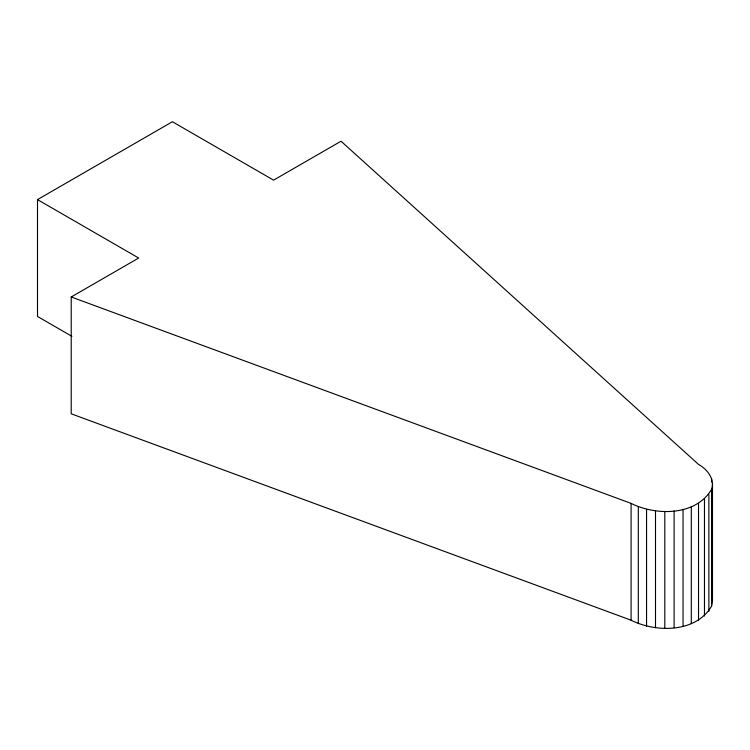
<?xml version="1.0" encoding="UTF-8"?>
<svg xmlns="http://www.w3.org/2000/svg" width="750" height="750" viewBox="0 0 750 750"><rect width="100%" height="100%" fill="white"/><g stroke="black" fill="none" stroke-linecap="round" stroke-linejoin="round"><path stroke-width="1.12" d="M37.5 199.612L138.675 258.028L71.222 296.972L71.222 413.803L631.078 620.203C656.025 632.775 696.075 632.85 711.581 606.103L711.581 489.272C715.059 478.922 707.166 469.191 698.531 464.428L341.034 141.206L273.581 180.15L172.406 121.734L37.5 199.612L37.5 316.444L71.897 336.309M711.581 606.103L712.5 600.731L712.5 483.9M71.222 296.972L631.078 503.372C656.025 515.944 696.075 516.019 711.581 489.272M712.134 598.584L712.5 600.731M711.581 478.528L711.581 482.034M708.872 494.438L708.872 611.269M704.466 499.2L704.466 616.031M698.531 503.372L698.531 620.203M691.303 506.794L691.303 623.625M683.053 509.344L683.053 626.175M674.109 510.909L674.109 627.741M664.8 511.434L664.8 628.266M655.5 510.909L655.5 627.741M646.556 509.344L646.556 626.175M638.306 506.794L638.306 623.625M631.078 503.372L631.078 620.203"/></g></svg>
